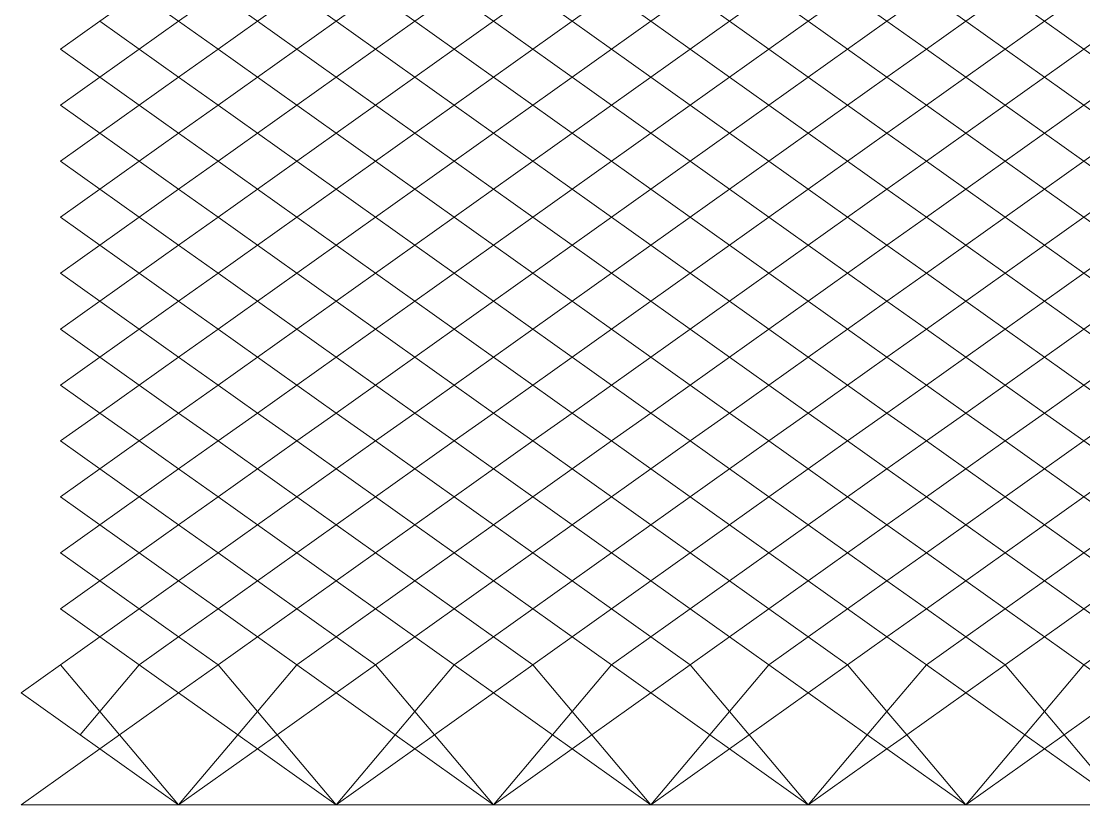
# Model space of a CAD drawing. Header units: millimetres. Extents: x 0 to 143, y 0 to 59.
# Drawn here: x 0 to 20.72, y 0 to 15.28 of the extents above; entities that cross this region are included whole.
import ezdxf

# ---------------------------------------------------------------- set-up
doc = ezdxf.new("R2010")
doc.units = ezdxf.units.MM
doc.layers.add('Основания', color=130, linetype='Continuous', lineweight=20)

msp = doc.modelspace()

# ---------------------------------------------------------------- linework, layer by layer
at = {"layer": 'Основания', "linetype": 'Continuous', "ltscale": 250}
for points in [[(2.302, 15.829), (1.535, 15.283), (2.302, 14.737), (3.07, 15.283)], [(3.838, 15.829), (3.07, 15.283), (3.838, 14.737), (4.605, 15.283)], [(5.373, 15.829), (4.605, 15.283), (5.373, 14.737), (6.14, 15.283)], [(6.908, 15.829), (6.14, 15.283), (6.908, 14.737), (7.675, 15.283)], [(8.443, 15.829), (7.675, 15.283), (8.443, 14.737), (9.21, 15.283)], [(9.978, 15.829), (9.21, 15.283), (9.978, 14.737), (10.745, 15.283)], [(11.513, 15.829), (10.745, 15.283), (11.513, 14.737), (12.28, 15.283)], [(13.048, 15.829), (12.28, 15.283), (13.048, 14.737), (13.815, 15.283)], [(14.583, 15.829), (13.815, 15.283), (14.583, 14.737), (15.35, 15.283)], [(16.118, 15.829), (15.35, 15.283), (16.118, 14.737), (16.885, 15.283)], [(17.653, 15.829), (16.885, 15.283), (17.653, 14.737), (18.42, 15.283)], [(19.188, 15.829), (18.42, 15.283), (19.188, 14.737), (19.955, 15.283)], [(20.723, 15.829), (19.955, 15.283), (20.723, 14.737), (21.49, 15.283)], [(1.535, 15.283), (0.767, 14.737), (1.535, 14.191), (2.302, 14.737)], [(3.07, 15.283), (2.302, 14.737), (3.07, 14.191), (3.838, 14.737)], [(4.605, 15.283), (3.838, 14.737), (4.605, 14.191), (5.373, 14.737)], [(6.14, 15.283), (5.373, 14.737), (6.14, 14.191), (6.908, 14.737)], [(7.675, 15.283), (6.908, 14.737), (7.675, 14.191), (8.443, 14.737)], [(9.21, 15.283), (8.443, 14.737), (9.21, 14.191), (9.978, 14.737)], [(10.745, 15.283), (9.978, 14.737), (10.745, 14.191), (11.513, 14.737)], [(12.28, 15.283), (11.513, 14.737), (12.28, 14.191), (13.048, 14.737)], [(13.815, 15.283), (13.048, 14.737), (13.815, 14.191), (14.583, 14.737)], [(15.35, 15.283), (14.583, 14.737), (15.35, 14.191), (16.118, 14.737)], [(16.885, 15.283), (16.118, 14.737), (16.885, 14.191), (17.653, 14.737)], [(18.42, 15.283), (17.653, 14.737), (18.42, 14.191), (19.188, 14.737)], [(19.955, 15.283), (19.188, 14.737), (19.955, 14.191), (20.723, 14.737)], [(2.302, 14.737), (1.535, 14.191), (2.302, 13.645), (3.07, 14.191)], [(3.838, 14.737), (3.07, 14.191), (3.838, 13.645), (4.605, 14.191)], [(5.373, 14.737), (4.605, 14.191), (5.373, 13.645), (6.14, 14.191)], [(6.908, 14.737), (6.14, 14.191), (6.908, 13.645), (7.675, 14.191)], [(8.443, 14.737), (7.675, 14.191), (8.443, 13.645), (9.21, 14.191)], [(9.978, 14.737), (9.21, 14.191), (9.978, 13.645), (10.745, 14.191)], [(11.513, 14.737), (10.745, 14.191), (11.513, 13.645), (12.28, 14.191)], [(13.048, 14.737), (12.28, 14.191), (13.048, 13.645), (13.815, 14.191)], [(14.583, 14.737), (13.815, 14.191), (14.583, 13.645), (15.35, 14.191)], [(16.118, 14.737), (15.35, 14.191), (16.118, 13.645), (16.885, 14.191)], [(17.653, 14.737), (16.885, 14.191), (17.653, 13.645), (18.42, 14.191)], [(19.188, 14.737), (18.42, 14.191), (19.188, 13.645), (19.955, 14.191)], [(20.723, 14.737), (19.955, 14.191), (20.723, 13.645), (21.49, 14.191)], [(1.535, 14.191), (0.767, 13.645), (1.535, 13.1), (2.302, 13.645)], [(3.07, 14.191), (2.302, 13.645), (3.07, 13.1), (3.838, 13.645)], [(4.605, 14.191), (3.838, 13.645), (4.605, 13.1), (5.373, 13.645)], [(6.14, 14.191), (5.373, 13.645), (6.14, 13.1), (6.908, 13.645)], [(7.675, 14.191), (6.908, 13.645), (7.675, 13.1), (8.443, 13.645)], [(9.21, 14.191), (8.443, 13.645), (9.21, 13.1), (9.978, 13.645)], [(10.745, 14.191), (9.978, 13.645), (10.745, 13.1), (11.513, 13.645)], [(12.28, 14.191), (11.513, 13.645), (12.28, 13.1), (13.048, 13.645)], [(13.815, 14.191), (13.048, 13.645), (13.815, 13.1), (14.583, 13.645)], [(15.35, 14.191), (14.583, 13.645), (15.35, 13.1), (16.118, 13.645)], [(16.885, 14.191), (16.118, 13.645), (16.885, 13.1), (17.653, 13.645)], [(18.42, 14.191), (17.653, 13.645), (18.42, 13.1), (19.188, 13.645)], [(19.955, 14.191), (19.188, 13.645), (19.955, 13.1), (20.723, 13.645)], [(2.302, 13.645), (1.535, 13.1), (2.302, 12.554), (3.07, 13.1)], [(3.838, 13.645), (3.07, 13.1), (3.838, 12.554), (4.605, 13.1)], [(5.373, 13.645), (4.605, 13.1), (5.373, 12.554), (6.14, 13.1)], [(6.908, 13.645), (6.14, 13.1), (6.908, 12.554), (7.675, 13.1)], [(8.443, 13.645), (7.675, 13.1), (8.443, 12.554), (9.21, 13.1)], [(9.978, 13.645), (9.21, 13.1), (9.978, 12.554), (10.745, 13.1)], [(11.513, 13.645), (10.745, 13.1), (11.513, 12.554), (12.28, 13.1)], [(13.048, 13.645), (12.28, 13.1), (13.048, 12.554), (13.815, 13.1)], [(14.583, 13.645), (13.815, 13.1), (14.583, 12.554), (15.35, 13.1)], [(16.118, 13.645), (15.35, 13.1), (16.118, 12.554), (16.885, 13.1)], [(17.653, 13.645), (16.885, 13.1), (17.653, 12.554), (18.42, 13.1)], [(19.188, 13.645), (18.42, 13.1), (19.188, 12.554), (19.955, 13.1)], [(20.723, 13.645), (19.955, 13.1), (20.723, 12.554), (21.49, 13.1)], [(1.535, 13.1), (0.767, 12.554), (1.535, 12.008), (2.302, 12.554)], [(3.07, 13.1), (2.302, 12.554), (3.07, 12.008), (3.838, 12.554)], [(4.605, 13.1), (3.838, 12.554), (4.605, 12.008), (5.373, 12.554)], [(6.14, 13.1), (5.373, 12.554), (6.14, 12.008), (6.908, 12.554)], [(7.675, 13.1), (6.908, 12.554), (7.675, 12.008), (8.443, 12.554)], [(9.21, 13.1), (8.443, 12.554), (9.21, 12.008), (9.978, 12.554)], [(10.745, 13.1), (9.978, 12.554), (10.745, 12.008), (11.513, 12.554)], [(12.28, 13.1), (11.513, 12.554), (12.28, 12.008), (13.048, 12.554)], [(13.815, 13.1), (13.048, 12.554), (13.815, 12.008), (14.583, 12.554)], [(15.35, 13.1), (14.583, 12.554), (15.35, 12.008), (16.118, 12.554)], [(16.885, 13.1), (16.118, 12.554), (16.885, 12.008), (17.653, 12.554)], [(18.42, 13.1), (17.653, 12.554), (18.42, 12.008), (19.188, 12.554)], [(19.955, 13.1), (19.188, 12.554), (19.955, 12.008), (20.723, 12.554)], [(2.302, 12.554), (1.535, 12.008), (2.302, 11.462), (3.07, 12.008)], [(3.838, 12.554), (3.07, 12.008), (3.838, 11.462), (4.605, 12.008)], [(5.373, 12.554), (4.605, 12.008), (5.373, 11.462), (6.14, 12.008)], [(6.908, 12.554), (6.14, 12.008), (6.908, 11.462), (7.675, 12.008)], [(8.443, 12.554), (7.675, 12.008), (8.443, 11.462), (9.21, 12.008)], [(9.978, 12.554), (9.21, 12.008), (9.978, 11.462), (10.745, 12.008)], [(11.513, 12.554), (10.745, 12.008), (11.513, 11.462), (12.28, 12.008)], [(13.048, 12.554), (12.28, 12.008), (13.048, 11.462), (13.815, 12.008)], [(14.583, 12.554), (13.815, 12.008), (14.583, 11.462), (15.35, 12.008)], [(16.118, 12.554), (15.35, 12.008), (16.118, 11.462), (16.885, 12.008)], [(17.653, 12.554), (16.885, 12.008), (17.653, 11.462), (18.42, 12.008)], [(19.188, 12.554), (18.42, 12.008), (19.188, 11.462), (19.955, 12.008)], [(20.723, 12.554), (19.955, 12.008), (20.723, 11.462), (21.49, 12.008)], [(1.535, 12.008), (0.767, 11.462), (1.535, 10.916), (2.302, 11.462)], [(3.07, 12.008), (2.302, 11.462), (3.07, 10.916), (3.838, 11.462)], [(4.605, 12.008), (3.838, 11.462), (4.605, 10.916), (5.373, 11.462)], [(6.14, 12.008), (5.373, 11.462), (6.14, 10.916), (6.908, 11.462)], [(7.675, 12.008), (6.908, 11.462), (7.675, 10.916), (8.443, 11.462)], [(9.21, 12.008), (8.443, 11.462), (9.21, 10.916), (9.978, 11.462)], [(10.745, 12.008), (9.978, 11.462), (10.745, 10.916), (11.513, 11.462)], [(12.28, 12.008), (11.513, 11.462), (12.28, 10.916), (13.048, 11.462)], [(13.815, 12.008), (13.048, 11.462), (13.815, 10.916), (14.583, 11.462)], [(15.35, 12.008), (14.583, 11.462), (15.35, 10.916), (16.118, 11.462)], [(16.885, 12.008), (16.118, 11.462), (16.885, 10.916), (17.653, 11.462)], [(18.42, 12.008), (17.653, 11.462), (18.42, 10.916), (19.188, 11.462)], [(19.955, 12.008), (19.188, 11.462), (19.955, 10.916), (20.723, 11.462)], [(2.302, 11.462), (1.535, 10.916), (2.302, 10.371), (3.07, 10.916)], [(3.838, 11.462), (3.07, 10.916), (3.838, 10.371), (4.605, 10.916)], [(5.373, 11.462), (4.605, 10.916), (5.373, 10.371), (6.14, 10.916)], [(6.908, 11.462), (6.14, 10.916), (6.908, 10.371), (7.675, 10.916)], [(8.443, 11.462), (7.675, 10.916), (8.443, 10.371), (9.21, 10.916)], [(9.978, 11.462), (9.21, 10.916), (9.978, 10.371), (10.745, 10.916)], [(11.513, 11.462), (10.745, 10.916), (11.513, 10.371), (12.28, 10.916)], [(13.048, 11.462), (12.28, 10.916), (13.048, 10.371), (13.815, 10.916)], [(14.583, 11.462), (13.815, 10.916), (14.583, 10.371), (15.35, 10.916)], [(16.118, 11.462), (15.35, 10.916), (16.118, 10.371), (16.885, 10.916)], [(17.653, 11.462), (16.885, 10.916), (17.653, 10.371), (18.42, 10.916)], [(19.188, 11.462), (18.42, 10.916), (19.188, 10.371), (19.955, 10.916)], [(20.723, 11.462), (19.955, 10.916), (20.723, 10.371), (21.49, 10.916)], [(1.535, 10.916), (0.767, 10.371), (1.535, 9.825), (2.302, 10.371)], [(3.07, 10.916), (2.302, 10.371), (3.07, 9.825), (3.838, 10.371)], [(4.605, 10.916), (3.838, 10.371), (4.605, 9.825), (5.373, 10.371)], [(6.14, 10.916), (5.373, 10.371), (6.14, 9.825), (6.908, 10.371)], [(7.675, 10.916), (6.908, 10.371), (7.675, 9.825), (8.443, 10.371)], [(9.21, 10.916), (8.443, 10.371), (9.21, 9.825), (9.978, 10.371)], [(10.745, 10.916), (9.978, 10.371), (10.745, 9.825), (11.513, 10.371)], [(12.28, 10.916), (11.513, 10.371), (12.28, 9.825), (13.048, 10.371)], [(13.815, 10.916), (13.048, 10.371), (13.815, 9.825), (14.583, 10.371)], [(15.35, 10.916), (14.583, 10.371), (15.35, 9.825), (16.118, 10.371)], [(16.885, 10.916), (16.118, 10.371), (16.885, 9.825), (17.653, 10.371)], [(18.42, 10.916), (17.653, 10.371), (18.42, 9.825), (19.188, 10.371)], [(19.955, 10.916), (19.188, 10.371), (19.955, 9.825), (20.723, 10.371)], [(2.302, 10.371), (1.535, 9.825), (2.302, 9.279), (3.07, 9.825)], [(3.838, 10.371), (3.07, 9.825), (3.838, 9.279), (4.605, 9.825)], [(5.373, 10.371), (4.605, 9.825), (5.373, 9.279), (6.14, 9.825)], [(6.908, 10.371), (6.14, 9.825), (6.908, 9.279), (7.675, 9.825)], [(8.443, 10.371), (7.675, 9.825), (8.443, 9.279), (9.21, 9.825)], [(9.978, 10.371), (9.21, 9.825), (9.978, 9.279), (10.745, 9.825)], [(11.513, 10.371), (10.745, 9.825), (11.513, 9.279), (12.28, 9.825)], [(13.048, 10.371), (12.28, 9.825), (13.048, 9.279), (13.815, 9.825)], [(14.583, 10.371), (13.815, 9.825), (14.583, 9.279), (15.35, 9.825)], [(16.118, 10.371), (15.35, 9.825), (16.118, 9.279), (16.885, 9.825)], [(17.653, 10.371), (16.885, 9.825), (17.653, 9.279), (18.42, 9.825)], [(19.188, 10.371), (18.42, 9.825), (19.188, 9.279), (19.955, 9.825)], [(20.723, 10.371), (19.955, 9.825), (20.723, 9.279), (21.49, 9.825)], [(1.535, 9.825), (0.767, 9.279), (1.535, 8.733), (2.302, 9.279)], [(3.07, 9.825), (2.302, 9.279), (3.07, 8.733), (3.838, 9.279)], [(4.605, 9.825), (3.838, 9.279), (4.605, 8.733), (5.373, 9.279)], [(6.14, 9.825), (5.373, 9.279), (6.14, 8.733), (6.908, 9.279)], [(7.675, 9.825), (6.908, 9.279), (7.675, 8.733), (8.443, 9.279)], [(9.21, 9.825), (8.443, 9.279), (9.21, 8.733), (9.978, 9.279)], [(10.745, 9.825), (9.978, 9.279), (10.745, 8.733), (11.513, 9.279)], [(12.28, 9.825), (11.513, 9.279), (12.28, 8.733), (13.048, 9.279)], [(13.815, 9.825), (13.048, 9.279), (13.815, 8.733), (14.583, 9.279)], [(15.35, 9.825), (14.583, 9.279), (15.35, 8.733), (16.118, 9.279)], [(16.885, 9.825), (16.118, 9.279), (16.885, 8.733), (17.653, 9.279)], [(18.42, 9.825), (17.653, 9.279), (18.42, 8.733), (19.188, 9.279)], [(19.955, 9.825), (19.188, 9.279), (19.955, 8.733), (20.723, 9.279)], [(2.302, 9.279), (1.535, 8.733), (2.302, 8.187), (3.07, 8.733)], [(3.838, 9.279), (3.07, 8.733), (3.838, 8.187), (4.605, 8.733)], [(5.373, 9.279), (4.605, 8.733), (5.373, 8.187), (6.14, 8.733)], [(6.908, 9.279), (6.14, 8.733), (6.908, 8.187), (7.675, 8.733)], [(8.443, 9.279), (7.675, 8.733), (8.443, 8.187), (9.21, 8.733)], [(9.978, 9.279), (9.21, 8.733), (9.978, 8.187), (10.745, 8.733)], [(11.513, 9.279), (10.745, 8.733), (11.513, 8.187), (12.28, 8.733)], [(13.048, 9.279), (12.28, 8.733), (13.048, 8.187), (13.815, 8.733)], [(14.583, 9.279), (13.815, 8.733), (14.583, 8.187), (15.35, 8.733)], [(16.118, 9.279), (15.35, 8.733), (16.118, 8.187), (16.885, 8.733)], [(17.653, 9.279), (16.885, 8.733), (17.653, 8.187), (18.42, 8.733)], [(19.188, 9.279), (18.42, 8.733), (19.188, 8.187), (19.955, 8.733)], [(20.723, 9.279), (19.955, 8.733), (20.723, 8.187), (21.49, 8.733)], [(1.535, 8.733), (0.767, 8.187), (1.535, 7.641), (2.302, 8.187)], [(3.07, 8.733), (2.302, 8.187), (3.07, 7.641), (3.838, 8.187)], [(4.605, 8.733), (3.838, 8.187), (4.605, 7.641), (5.373, 8.187)], [(6.14, 8.733), (5.373, 8.187), (6.14, 7.641), (6.908, 8.187)], [(7.675, 8.733), (6.908, 8.187), (7.675, 7.641), (8.443, 8.187)], [(9.21, 8.733), (8.443, 8.187), (9.21, 7.641), (9.978, 8.187)], [(10.745, 8.733), (9.978, 8.187), (10.745, 7.641), (11.513, 8.187)], [(12.28, 8.733), (11.513, 8.187), (12.28, 7.641), (13.048, 8.187)], [(13.815, 8.733), (13.048, 8.187), (13.815, 7.641), (14.583, 8.187)], [(15.35, 8.733), (14.583, 8.187), (15.35, 7.641), (16.118, 8.187)], [(16.885, 8.733), (16.118, 8.187), (16.885, 7.641), (17.653, 8.187)], [(18.42, 8.733), (17.653, 8.187), (18.42, 7.641), (19.188, 8.187)], [(19.955, 8.733), (19.188, 8.187), (19.955, 7.641), (20.723, 8.187)], [(2.302, 8.187), (1.535, 7.641), (2.302, 7.096), (3.07, 7.641)], [(3.838, 8.187), (3.07, 7.641), (3.838, 7.096), (4.605, 7.641)], [(5.373, 8.187), (4.605, 7.641), (5.373, 7.096), (6.14, 7.641)], [(6.908, 8.187), (6.14, 7.641), (6.908, 7.096), (7.675, 7.641)], [(8.443, 8.187), (7.675, 7.641), (8.443, 7.096), (9.21, 7.641)], [(9.978, 8.187), (9.21, 7.641), (9.978, 7.096), (10.745, 7.641)], [(11.513, 8.187), (10.745, 7.641), (11.513, 7.096), (12.28, 7.641)], [(13.048, 8.187), (12.28, 7.641), (13.048, 7.096), (13.815, 7.641)], [(14.583, 8.187), (13.815, 7.641), (14.583, 7.096), (15.35, 7.641)], [(16.118, 8.187), (15.35, 7.641), (16.118, 7.096), (16.885, 7.641)], [(17.653, 8.187), (16.885, 7.641), (17.653, 7.096), (18.42, 7.641)], [(19.188, 8.187), (18.42, 7.641), (19.188, 7.096), (19.955, 7.641)], [(20.723, 8.187), (19.955, 7.641), (20.723, 7.096), (21.49, 7.641)], [(1.535, 7.641), (0.767, 7.096), (1.535, 6.55), (2.302, 7.096)], [(3.07, 7.641), (2.302, 7.096), (3.07, 6.55), (3.838, 7.096)], [(4.605, 7.641), (3.838, 7.096), (4.605, 6.55), (5.373, 7.096)], [(6.14, 7.641), (5.373, 7.096), (6.14, 6.55), (6.908, 7.096)], [(7.675, 7.641), (6.908, 7.096), (7.675, 6.55), (8.443, 7.096)], [(9.21, 7.641), (8.443, 7.096), (9.21, 6.55), (9.978, 7.096)], [(10.745, 7.641), (9.978, 7.096), (10.745, 6.55), (11.513, 7.096)], [(12.28, 7.641), (11.513, 7.096), (12.28, 6.55), (13.048, 7.096)], [(13.815, 7.641), (13.048, 7.096), (13.815, 6.55), (14.583, 7.096)], [(15.35, 7.641), (14.583, 7.096), (15.35, 6.55), (16.118, 7.096)], [(16.885, 7.641), (16.118, 7.096), (16.885, 6.55), (17.653, 7.096)], [(18.42, 7.641), (17.653, 7.096), (18.42, 6.55), (19.188, 7.096)], [(19.955, 7.641), (19.188, 7.096), (19.955, 6.55), (20.723, 7.096)], [(2.302, 7.096), (1.535, 6.55), (2.302, 6.004), (3.07, 6.55)], [(3.838, 7.096), (3.07, 6.55), (3.838, 6.004), (4.605, 6.55)], [(5.373, 7.096), (4.605, 6.55), (5.373, 6.004), (6.14, 6.55)], [(6.908, 7.096), (6.14, 6.55), (6.908, 6.004), (7.675, 6.55)], [(8.443, 7.096), (7.675, 6.55), (8.443, 6.004), (9.21, 6.55)], [(9.978, 7.096), (9.21, 6.55), (9.978, 6.004), (10.745, 6.55)], [(11.513, 7.096), (10.745, 6.55), (11.513, 6.004), (12.28, 6.55)], [(13.048, 7.096), (12.28, 6.55), (13.048, 6.004), (13.815, 6.55)], [(14.583, 7.096), (13.815, 6.55), (14.583, 6.004), (15.35, 6.55)], [(16.118, 7.096), (15.35, 6.55), (16.118, 6.004), (16.885, 6.55)], [(17.653, 7.096), (16.885, 6.55), (17.653, 6.004), (18.42, 6.55)], [(19.188, 7.096), (18.42, 6.55), (19.188, 6.004), (19.955, 6.55)], [(20.723, 7.096), (19.955, 6.55), (20.723, 6.004), (21.49, 6.55)], [(1.535, 6.55), (0.767, 6.004), (1.535, 5.458), (2.302, 6.004)], [(3.07, 6.55), (2.302, 6.004), (3.07, 5.458), (3.838, 6.004)], [(4.605, 6.55), (3.838, 6.004), (4.605, 5.458), (5.373, 6.004)], [(6.14, 6.55), (5.373, 6.004), (6.14, 5.458), (6.908, 6.004)], [(7.675, 6.55), (6.908, 6.004), (7.675, 5.458), (8.443, 6.004)], [(9.21, 6.55), (8.443, 6.004), (9.21, 5.458), (9.978, 6.004)], [(10.745, 6.55), (9.978, 6.004), (10.745, 5.458), (11.513, 6.004)], [(12.28, 6.55), (11.513, 6.004), (12.28, 5.458), (13.048, 6.004)], [(13.815, 6.55), (13.048, 6.004), (13.815, 5.458), (14.583, 6.004)], [(15.35, 6.55), (14.583, 6.004), (15.35, 5.458), (16.118, 6.004)], [(16.885, 6.55), (16.118, 6.004), (16.885, 5.458), (17.653, 6.004)], [(18.42, 6.55), (17.653, 6.004), (18.42, 5.458), (19.188, 6.004)], [(19.955, 6.55), (19.188, 6.004), (19.955, 5.458), (20.723, 6.004)], [(2.302, 6.004), (1.535, 5.458), (2.302, 4.912), (3.07, 5.458)], [(3.838, 6.004), (3.07, 5.458), (3.838, 4.912), (4.605, 5.458)], [(5.373, 6.004), (4.605, 5.458), (5.373, 4.912), (6.14, 5.458)], [(6.908, 6.004), (6.14, 5.458), (6.908, 4.912), (7.675, 5.458)], [(8.443, 6.004), (7.675, 5.458), (8.443, 4.912), (9.21, 5.458)], [(9.978, 6.004), (9.21, 5.458), (9.978, 4.912), (10.745, 5.458)], [(11.513, 6.004), (10.745, 5.458), (11.513, 4.912), (12.28, 5.458)], [(13.048, 6.004), (12.28, 5.458), (13.048, 4.912), (13.815, 5.458)], [(14.583, 6.004), (13.815, 5.458), (14.583, 4.912), (15.35, 5.458)], [(16.118, 6.004), (15.35, 5.458), (16.118, 4.912), (16.885, 5.458)], [(17.653, 6.004), (16.885, 5.458), (17.653, 4.912), (18.42, 5.458)], [(19.188, 6.004), (18.42, 5.458), (19.188, 4.912), (19.955, 5.458)], [(20.723, 6.004), (19.955, 5.458), (20.723, 4.912), (21.49, 5.458)], [(1.535, 5.458), (0.767, 4.912), (1.535, 4.367), (2.302, 4.912)], [(3.07, 5.458), (2.302, 4.912), (3.07, 4.367), (3.838, 4.912)], [(4.605, 5.458), (3.838, 4.912), (4.605, 4.367), (5.373, 4.912)], [(6.14, 5.458), (5.373, 4.912), (6.14, 4.367), (6.908, 4.912)], [(7.675, 5.458), (6.908, 4.912), (7.675, 4.367), (8.443, 4.912)], [(9.21, 5.458), (8.443, 4.912), (9.21, 4.367), (9.978, 4.912)], [(10.745, 5.458), (9.978, 4.912), (10.745, 4.367), (11.513, 4.912)], [(12.28, 5.458), (11.513, 4.912), (12.28, 4.367), (13.048, 4.912)], [(13.815, 5.458), (13.048, 4.912), (13.815, 4.367), (14.583, 4.912)], [(15.35, 5.458), (14.583, 4.912), (15.35, 4.367), (16.118, 4.912)], [(16.885, 5.458), (16.118, 4.912), (16.885, 4.367), (17.653, 4.912)], [(18.42, 5.458), (17.653, 4.912), (18.42, 4.367), (19.188, 4.912)], [(19.955, 5.458), (19.188, 4.912), (19.955, 4.367), (20.723, 4.912)], [(2.302, 4.912), (1.535, 4.367), (2.302, 3.821), (3.07, 4.367)], [(3.838, 4.912), (3.07, 4.367), (3.838, 3.821), (4.605, 4.367)], [(5.373, 4.912), (4.605, 4.367), (5.373, 3.821), (6.14, 4.367)], [(6.908, 4.912), (6.14, 4.367), (6.908, 3.821), (7.675, 4.367)], [(8.443, 4.912), (7.675, 4.367), (8.443, 3.821), (9.21, 4.367)], [(9.978, 4.912), (9.21, 4.367), (9.978, 3.821), (10.745, 4.367)], [(11.513, 4.912), (10.745, 4.367), (11.513, 3.821), (12.28, 4.367)], [(13.048, 4.912), (12.28, 4.367), (13.048, 3.821), (13.815, 4.367)], [(14.583, 4.912), (13.815, 4.367), (14.583, 3.821), (15.35, 4.367)], [(16.118, 4.912), (15.35, 4.367), (16.118, 3.821), (16.885, 4.367)], [(17.653, 4.912), (16.885, 4.367), (17.653, 3.821), (18.42, 4.367)], [(19.188, 4.912), (18.42, 4.367), (19.188, 3.821), (19.955, 4.367)], [(20.723, 4.912), (19.955, 4.367), (20.723, 3.821), (21.49, 4.367)], [(1.535, 4.367), (0.767, 3.821), (1.535, 3.275), (2.302, 3.821)], [(3.07, 4.367), (2.302, 3.821), (3.07, 3.275), (3.838, 3.821)], [(4.605, 4.367), (3.838, 3.821), (4.605, 3.275), (5.373, 3.821)], [(6.14, 4.367), (5.373, 3.821), (6.14, 3.275), (6.908, 3.821)], [(7.675, 4.367), (6.908, 3.821), (7.675, 3.275), (8.443, 3.821)], [(9.21, 4.367), (8.443, 3.821), (9.21, 3.275), (9.978, 3.821)], [(10.745, 4.367), (9.978, 3.821), (10.745, 3.275), (11.513, 3.821)], [(12.28, 4.367), (11.513, 3.821), (12.28, 3.275), (13.048, 3.821)], [(13.815, 4.367), (13.048, 3.821), (13.815, 3.275), (14.583, 3.821)], [(15.35, 4.367), (14.583, 3.821), (15.35, 3.275), (16.118, 3.821)], [(16.885, 4.367), (16.118, 3.821), (16.885, 3.275), (17.653, 3.821)], [(18.42, 4.367), (17.653, 3.821), (18.42, 3.275), (19.188, 3.821)], [(19.955, 4.367), (19.188, 3.821), (19.955, 3.275), (20.723, 3.821)], [(2.302, 3.821), (1.535, 3.275), (2.302, 2.729), (3.07, 3.275)], [(3.838, 3.821), (3.07, 3.275), (3.838, 2.729), (4.605, 3.275)], [(5.373, 3.821), (4.605, 3.275), (5.373, 2.729), (6.14, 3.275)], [(6.908, 3.821), (6.14, 3.275), (6.908, 2.729), (7.675, 3.275)], [(8.443, 3.821), (7.675, 3.275), (8.443, 2.729), (9.21, 3.275)], [(9.978, 3.821), (9.21, 3.275), (9.978, 2.729), (10.745, 3.275)], [(11.513, 3.821), (10.745, 3.275), (11.513, 2.729), (12.28, 3.275)], [(13.048, 3.821), (12.28, 3.275), (13.048, 2.729), (13.815, 3.275)], [(14.583, 3.821), (13.815, 3.275), (14.583, 2.729), (15.35, 3.275)], [(16.118, 3.821), (15.35, 3.275), (16.118, 2.729), (16.885, 3.275)], [(17.653, 3.821), (16.885, 3.275), (17.653, 2.729), (18.42, 3.275)], [(19.188, 3.821), (18.42, 3.275), (19.188, 2.729), (19.955, 3.275)], [(20.723, 3.821), (19.955, 3.275), (20.723, 2.729), (21.49, 3.275)], [(2.302, 2.729), (1.535, 1.819), (0.767, 2.729), (1.535, 3.275)], [(3.07, 2.183), (2.302, 2.729), (3.07, 3.275), (3.838, 2.729)], [(5.373, 2.729), (4.605, 1.819), (3.838, 2.729), (4.605, 3.275)], [(6.14, 2.183), (5.373, 2.729), (6.14, 3.275), (6.908, 2.729)], [(8.443, 2.729), (7.675, 1.819), (6.908, 2.729), (7.675, 3.275)], [(9.21, 2.183), (8.443, 2.729), (9.21, 3.275), (9.978, 2.729)], [(11.513, 2.729), (10.745, 1.819), (9.978, 2.729), (10.745, 3.275)], [(12.28, 2.183), (11.513, 2.729), (12.28, 3.275), (13.048, 2.729)], [(14.583, 2.729), (13.815, 1.819), (13.048, 2.729), (13.815, 3.275)], [(15.35, 2.183), (14.583, 2.729), (15.35, 3.275), (16.118, 2.729)], [(17.653, 2.729), (16.885, 1.819), (16.118, 2.729), (16.885, 3.275)], [(18.42, 2.183), (17.653, 2.729), (18.42, 3.275), (19.188, 2.729)], [(20.723, 2.729), (19.955, 1.819), (19.188, 2.729), (19.955, 3.275)], [(1.535, 1.819), (1.151, 1.365), (0, 2.183), (0.767, 2.729)], [(3.07, 2.183), (1.919, 1.365), (1.535, 1.819), (2.302, 2.729), (2.302, 2.729)], [(4.605, 1.819), (4.221, 1.365), (3.07, 2.183), (3.838, 2.729)], [(6.14, 2.183), (4.989, 1.365), (4.605, 1.819), (5.373, 2.729), (5.373, 2.729)], [(7.675, 1.819), (7.291, 1.365), (6.14, 2.183), (6.908, 2.729)], [(8.059, 1.365), (7.675, 1.819), (8.443, 2.729), (9.21, 2.183)], [(10.745, 1.819), (10.361, 1.365), (9.21, 2.183), (9.978, 2.729)], [(12.28, 2.183), (11.129, 1.365), (10.745, 1.819), (11.513, 2.729), (11.513, 2.729)], [(13.815, 1.819), (13.431, 1.365), (12.28, 2.183), (13.048, 2.729)], [(14.199, 1.365), (13.815, 1.819), (14.583, 2.729), (15.35, 2.183)], [(16.885, 1.819), (16.501, 1.365), (15.35, 2.183), (16.118, 2.729)], [(18.42, 2.183), (17.269, 1.365), (16.885, 1.819), (17.653, 2.729), (17.653, 2.729)], [(19.955, 1.819), (19.571, 1.365), (18.42, 2.183), (19.188, 2.729)], [(21.49, 2.183), (20.339, 1.365), (19.955, 1.819), (20.723, 2.729), (20.723, 2.729)], [(3.07, 0), (1.919, 1.365), (3.07, 2.183), (4.221, 1.365)], [(6.14, 0), (4.989, 1.365), (6.14, 2.183), (7.291, 1.365)], [(9.21, 0), (8.059, 1.365), (9.21, 2.183), (10.361, 1.365)], [(12.28, 0), (11.129, 1.365), (12.28, 2.183), (13.431, 1.365)], [(15.35, 0), (14.199, 1.365), (15.35, 2.183), (16.501, 1.365)], [(18.42, 0), (17.269, 1.365), (18.42, 2.183), (19.571, 1.365)], [(21.49, 0), (20.339, 1.365), (21.49, 2.183), (22.641, 1.365)], [(1.919, 1.365), (1.535, 1.092), (1.151, 1.365), (1.535, 1.819)], [(4.989, 1.365), (4.605, 1.092), (4.221, 1.365), (4.605, 1.819)], [(8.059, 1.365), (7.675, 1.092), (7.291, 1.365), (7.675, 1.819)], [(11.129, 1.365), (10.745, 1.092), (10.361, 1.365), (10.745, 1.819)], [(14.199, 1.365), (13.815, 1.092), (13.431, 1.365), (13.815, 1.819)], [(17.269, 1.365), (16.885, 1.092), (16.501, 1.365), (16.885, 1.819)], [(20.339, 1.365), (19.955, 1.092), (19.571, 1.365), (19.955, 1.819)], [(3.07, 0), (1.535, 1.092), (1.919, 1.365)], [(3.07, 0), (4.221, 1.365), (4.605, 1.092)], [(6.14, 0), (4.605, 1.092), (4.989, 1.365)], [(6.14, 0), (7.291, 1.365), (7.675, 1.092)], [(9.21, 0), (7.675, 1.092), (8.059, 1.365)], [(9.21, 0), (10.361, 1.365), (10.745, 1.092)], [(12.28, 0), (10.745, 1.092), (11.129, 1.365)], [(12.28, 0), (13.431, 1.365), (13.815, 1.092)], [(15.35, 0), (13.815, 1.092), (14.199, 1.365)], [(15.35, 0), (16.501, 1.365), (16.885, 1.092)], [(18.42, 0), (16.885, 1.092), (17.269, 1.365)], [(18.42, 0), (19.571, 1.365), (19.955, 1.092)], [(21.49, 0), (19.955, 1.092), (20.339, 1.365)], [(3.07, 0), (0, 0), (0, 0), (1.535, 1.092)], [(6.14, 0), (3.07, 0), (3.07, 0), (4.605, 1.092)], [(9.21, 0), (9.21, 0), (6.14, 0), (7.675, 1.092)], [(12.28, 0), (9.21, 0), (9.21, 0), (10.745, 1.092)], [(15.35, 0), (15.35, 0), (12.28, 0), (13.815, 1.092)], [(18.42, 0), (15.35, 0), (15.35, 0), (16.885, 1.092)], [(21.49, 0), (18.42, 0), (18.42, 0), (19.955, 1.092)]]:
    msp.add_lwpolyline(points, close=True, dxfattribs=at)

doc.saveas('drawing.dxf')
